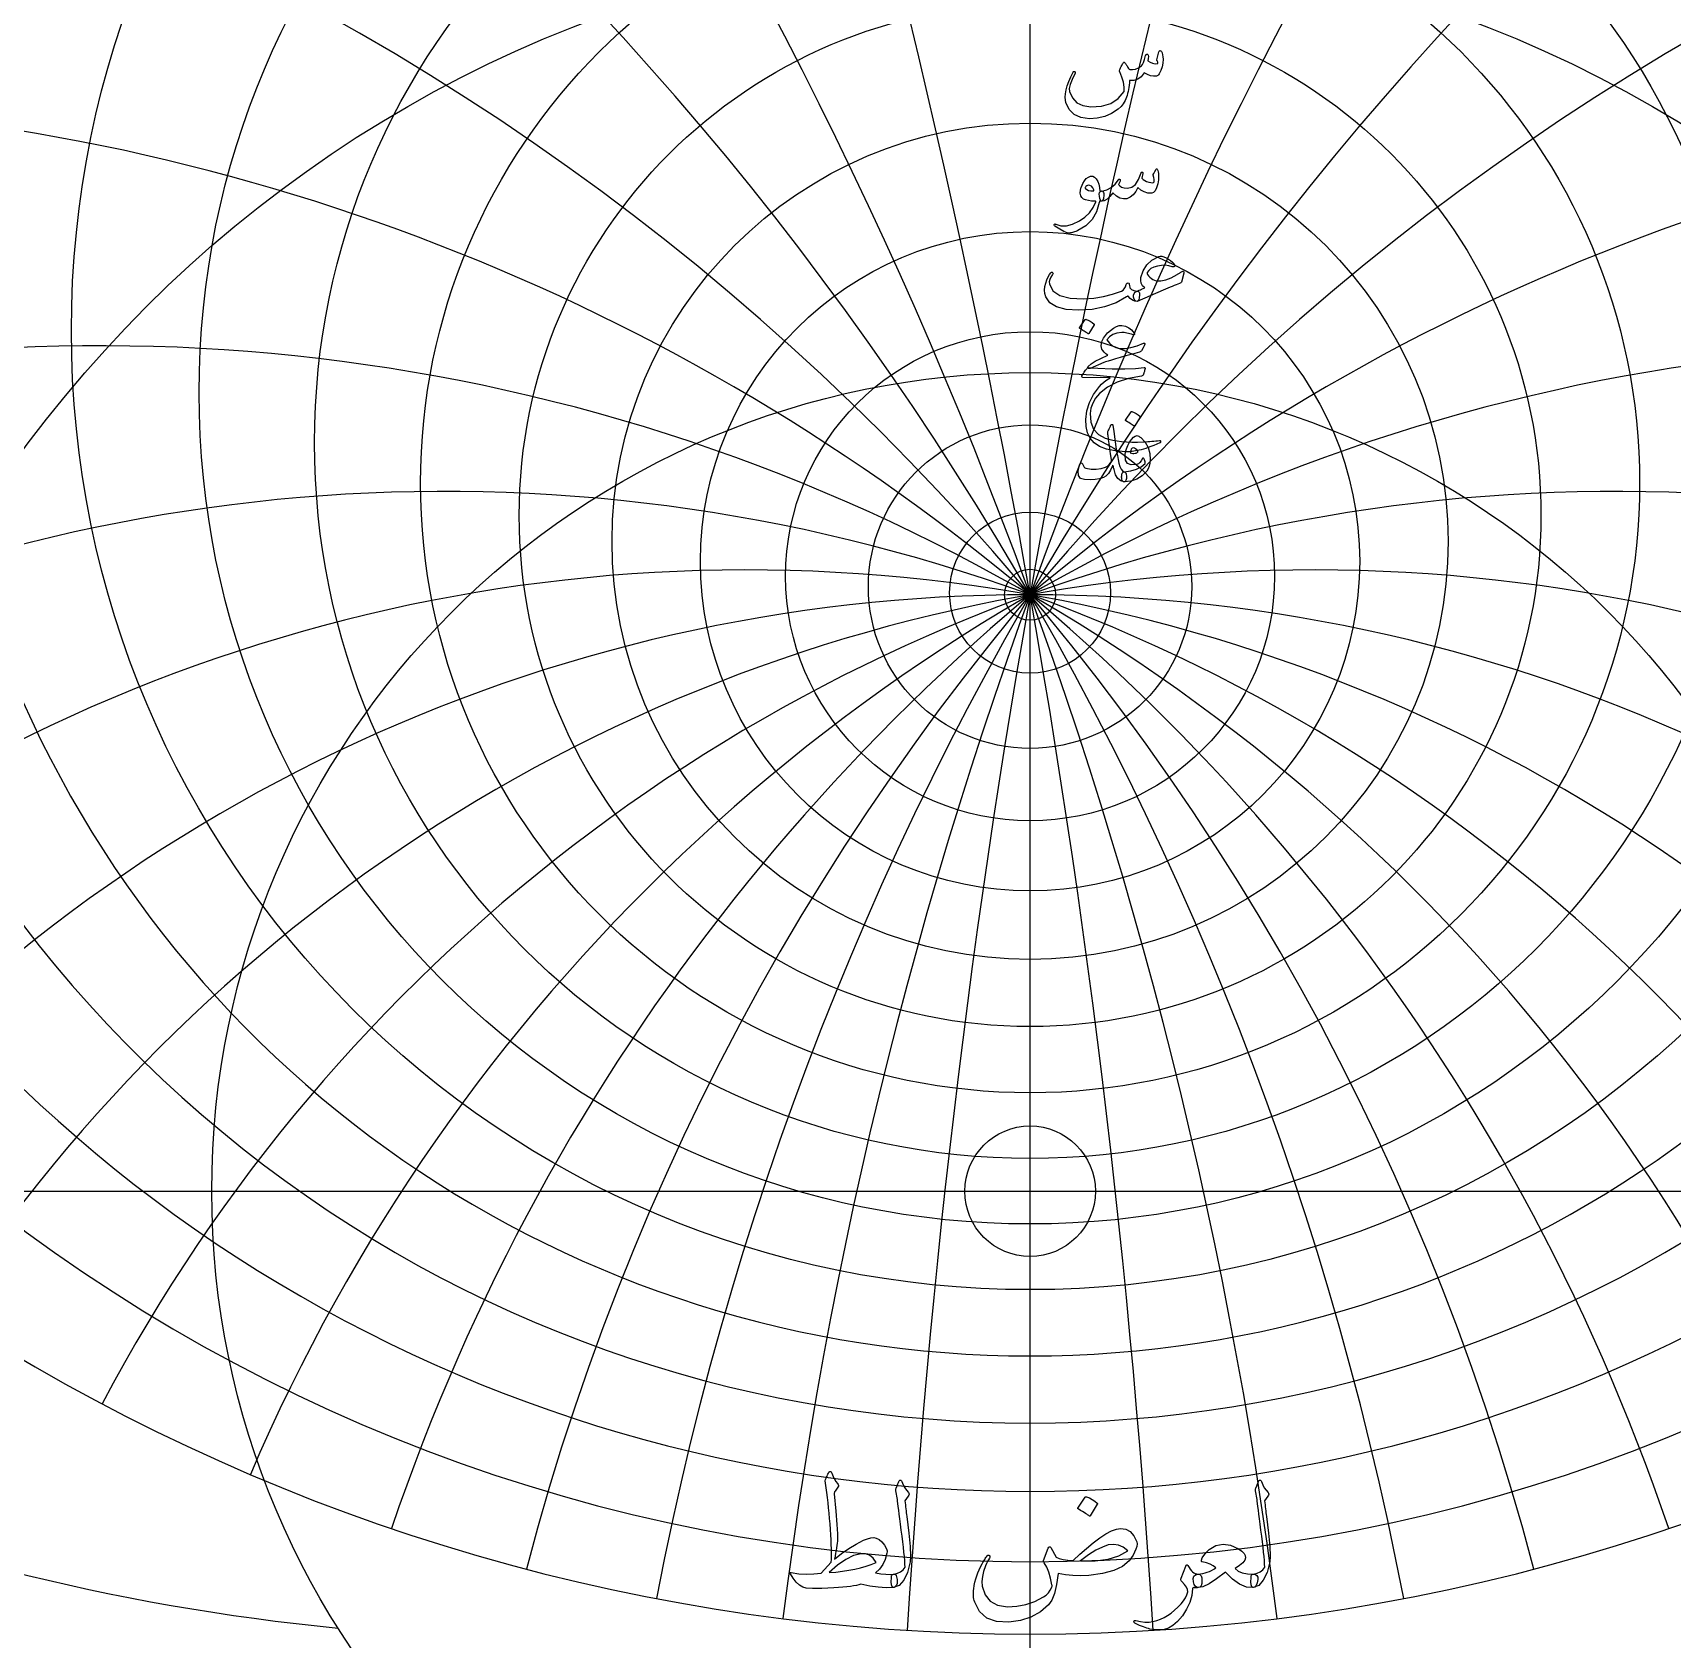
# Model space of a CAD drawing. Header units: millimetres. Extents: x -59 to 59, y -59 to 61.
# Drawn here: x -30.5 to 19.7, y -13.7 to 35.5 of the extents above; entities that cross this region are included whole.
import ezdxf

# ---------------------------------------------------------------- set-up
doc = ezdxf.new("R2010")
doc.units = ezdxf.units.MM
for name, color, linetype in [('CUT_INNER', 6, 'Continuous'), ('CUT_OUTER', 1, 'Continuous'), ('ENGRAVE', 7, 'Continuous'), ('ENGRAVE_FINE', 8, 'Continuous'), ('TEXT', 5, 'Continuous')]:
    doc.layers.add(name, color=color, linetype=linetype)

msp = doc.modelspace()

# ---------------------------------------------------------------- linework, layer by layer
at = {"layer": 'CUT_INNER'}
msp.add_circle((0, 0), 2, dxfattribs=at)
at = {"layer": 'CUT_OUTER'}
msp.add_arc((-0.0002, -0.0001), 59.3249, 136.054439, 87.802065, dxfattribs=at)
at = {"layer": 'ENGRAVE'}
for points in [[(0, -58.5), (0, 58.5)], [(-58.5, 0), (58.5, 0)]]:
    msp.add_lwpolyline(points, dxfattribs=at)
for centre, radius in [((0, 0), 58.5), ((0, 26.3518), 29.3656), ((0, 24.4511), 25.4539), ((0, 22.9193), 21.9166), ((0, 21.6833), 18.6696), ((0, 0), 38.2935), ((0, 20.6903), 15.6489), ((0, 19.9015), 12.8042), ((0, 19.2885), 10.0951), ((0, 18.8307), 7.4877), ((0, 0), 25.0665), ((0, 18.5134), 4.9529), ((0, 18.3267), 2.465), ((0, 18.2651), 0.78)]:
    msp.add_circle(centre, radius, dxfattribs=at)
for centre, radius, start, end in [((0, 28.7239), 33.7654, 131.30785, 48.69215), ((0, 31.7153), 38.8125, 158.30757, 21.69243), ((0, 35.5453), 44.7387, 177.16632, 2.83368), ((0, 40.5528), 51.8958, 192.56211, 347.43789), ((0, 47.2885), 60.8489, 205.930897, 334.069103), ((0, -31.0094), 49.2745, 39, 141), ((0, -31.0094), 49.2745, 39, 141), ((-14.589, 54.4467), 68.1445, 229.930345, 264.433471)]:
    msp.add_arc(centre, radius, start, end, dxfattribs=at)
at = {"layer": 'ENGRAVE_FINE'}
for centre, radius, start, end in [((-279.4496, -31.0094), 283.7605, 3.549067, 18.208032), ((-279.4496, -31.0094), 283.7605, 3.549067, 18.208032), ((279.4496, -31.0094), 283.7605, 161.791968, 176.450933), ((279.4496, -31.0094), 283.7605, 161.791968, 176.450933), ((-135.3806, -31.0094), 144.069, 7.145895, 36.6736), ((-135.3806, -31.0094), 144.069, 7.145895, 36.6736), ((135.3806, -31.0094), 144.069, 143.3264, 172.854105), ((135.3806, -31.0094), 144.069, 143.3264, 172.854105), ((-85.3459, -31.0094), 98.549, 10.840654, 55.662821), ((-85.3459, -31.0094), 98.549, 10.840654, 55.662821), ((85.3459, -31.0094), 98.549, 124.337179, 169.159346), ((85.3459, -31.0094), 98.549, 124.337179, 169.159346), ((-58.7231, -31.0094), 76.6575, 14.688568, 75.445741), ((-58.7231, -31.0094), 76.6575, 14.688568, 75.445741), ((58.7231, -31.0094), 76.6575, 104.554259, 165.311432), ((58.7231, -31.0094), 76.6575, 104.554259, 165.311432), ((-41.3462, -31.0094), 64.3233, 18.753071, 96.251491), ((-41.3462, -31.0094), 64.3233, 18.753071, 96.251491), ((41.3462, -31.0094), 64.3233, 83.748509, 161.246929), ((41.3462, -31.0094), 64.3233, 83.748509, 161.246929), ((-28.4486, -31.0094), 56.8973, 23.10981, 116.95414), ((-28.4486, -31.0094), 56.8973, 23.10981, 116.95414), ((28.4486, -31.0094), 56.8973, 63.04586, 156.89019), ((28.4486, -31.0094), 56.8973, 63.04586, 156.89019), ((-17.9345, -31.0094), 52.4368, 27.85199, 126.34547), ((-17.9345, -31.0094), 52.4368, 27.85199, 126.34547), ((17.9345, -31.0094), 52.4368, 53.65453, 152.14801), ((17.9345, -31.0094), 52.4368, 53.65453, 152.14801), ((-8.6884, -31.0094), 50.0346, 33.09766, 134.23836), ((-8.6884, -31.0094), 50.0346, 33.09766, 134.23836), ((8.6884, -31.0094), 50.0346, 45.76164, 146.90234), ((8.6884, -31.0094), 50.0346, 45.76164, 146.90234), ((0, 92.9107), 113.7024, 239.147014, 300.852986)]:
    msp.add_arc(centre, radius, start, end, dxfattribs=at)
at = {"layer": 'TEXT'}
for points in [[(3.9475, 34.8911), (3.9535, 34.9062), (3.9613, 34.917), (3.9708, 34.9235), (3.9821, 34.9257), (3.9966, 34.924), (4.0089, 34.9188), (4.0191, 34.9101), (4.0271, 34.898), (4.0467, 34.8548), (4.0608, 34.8011), (4.0692, 34.7371), (4.072, 34.6627), (4.0645, 34.5412), (4.0418, 34.4258), (4.0039, 34.3163), (3.951, 34.213), (3.9328, 34.1881), (3.9129, 34.1689), (3.8913, 34.1553), (3.8679, 34.1473), (3.7834, 34.1418), (3.6923, 34.1568), (3.5948, 34.192), (3.4908, 34.2476), (3.4032, 34.1276), (3.2997, 34.0478), (3.1801, 34.0082), (3.0445, 34.0089), (3.0401, 33.9359), (3.0337, 33.8657), (3.0254, 33.7984), (3.0151, 33.7338), (3.0029, 33.6717), (2.9887, 33.6114), (2.9726, 33.5532), (2.9546, 33.4968), (2.9126, 33.3952), (2.856, 33.3014), (2.7846, 33.2153), (2.6985, 33.137), (2.4972, 33.003), (2.2843, 32.9087), (2.0596, 32.8542), (1.8232, 32.8395), (1.5571, 32.8756), (1.3467, 32.9701), (1.1921, 33.123), (1.0933, 33.3342), (1.0799, 33.4103), (1.0777, 33.5003), (1.0868, 33.6041), (1.1071, 33.7217), (1.1397, 33.8506), (1.1858, 33.9846), (1.2453, 34.1239), (1.3181, 34.2683), (1.324, 34.2774), (1.3311, 34.2839), (1.3395, 34.2878), (1.3493, 34.2891), (1.359, 34.2882), (1.3674, 34.2856), (1.3746, 34.2813), (1.3804, 34.2753), (1.3843, 34.2664), (1.3856, 34.2571), (1.3843, 34.2474), (1.3804, 34.2372), (1.2879, 34.045), (1.2282, 33.8869), (1.2014, 33.763), (1.2074, 33.6733), (1.2948, 33.4754), (1.4323, 33.3316), (1.62, 33.2419), (1.8578, 33.2062), (2.1904, 33.2274), (2.4719, 33.3117), (2.7024, 33.4592), (2.8819, 33.6698), (2.8813, 33.8086), (2.8586, 33.9552), (2.8138, 34.1096), (2.747, 34.2718), (2.7386, 34.2882), (2.734, 34.3029), (2.7334, 34.3159), (2.7366, 34.3272), (2.7552, 34.3658), (2.7729, 34.402), (2.7898, 34.4358), (2.8058, 34.4673), (2.8209, 34.4959), (2.8352, 34.5213), (2.8486, 34.5435), (2.8612, 34.5624), (2.8683, 34.5704), (2.8759, 34.5737), (2.8839, 34.5721), (2.8923, 34.5659), (2.8966, 34.5611), (2.9027, 34.5538), (2.9105, 34.5438), (2.92, 34.5313), (2.9308, 34.5161), (2.9425, 34.4984), (2.955, 34.4781), (2.9684, 34.4552), (2.9956, 34.4111), (3.0186, 34.3791), (3.0372, 34.3592), (3.0514, 34.3514), (3.1414, 34.3438), (3.2313, 34.3592), (3.3213, 34.3974), (3.4112, 34.4586), (3.4439, 34.4993), (3.4761, 34.5659), (3.5079, 34.6584), (3.5393, 34.7769), (3.5423, 34.7882), (3.5479, 34.7977), (3.5561, 34.8055), (3.5669, 34.8115), (3.5771, 34.8154), (3.5868, 34.8167), (3.5961, 34.8154), (3.605, 34.8115), (3.6182, 34.7899), (3.6231, 34.7492), (3.6199, 34.6896), (3.6084, 34.6109), (3.6783, 34.568), (3.7529, 34.5399), (3.8322, 34.5265), (3.9164, 34.5278), (3.9153, 34.5531), (3.912, 34.5737), (3.9066, 34.5894), (3.8991, 34.6005), (3.8904, 34.6109), (3.8852, 34.6212), (3.8835, 34.6316), (3.8852, 34.642)], [(3.8662, 31.2991), (3.8738, 31.3043), (3.8826, 31.3026), (3.8928, 31.2939), (3.9042, 31.2784), (3.9166, 31.252), (3.9259, 31.2144), (3.9321, 31.1655), (3.9354, 31.1054), (3.9365, 31.0371), (3.9328, 30.9705), (3.9244, 30.9056), (3.9112, 30.8425), (3.8727, 30.7196), (3.8299, 30.6314), (3.7827, 30.5778), (3.7313, 30.5588), (3.6095, 30.5659), (3.4969, 30.5977), (3.3933, 30.6541), (3.2988, 30.7352), (3.2339, 30.6074), (3.157, 30.5077), (3.0679, 30.4362), (2.9667, 30.3927), (2.8605, 30.3832), (2.753, 30.41), (2.6443, 30.4731), (2.5342, 30.5726), (2.4451, 30.4591), (2.3578, 30.378), (2.2721, 30.3293), (2.1882, 30.3131), (2.1714, 30.3226), (2.1554, 30.3512), (2.1402, 30.3987), (2.126, 30.4653), (2.1208, 30.5311), (2.1294, 30.5795), (2.1519, 30.6107), (2.1882, 30.6245), (2.3478, 30.6606), (2.4875, 30.7309), (2.6073, 30.8353), (2.7072, 30.9739), (2.7126, 30.9815), (2.7184, 30.9869), (2.7247, 30.9901), (2.7314, 30.9912), (2.7396, 30.9904), (2.747, 30.9878), (2.7535, 30.9834), (2.7591, 30.9774), (2.7623, 30.9588), (2.7548, 30.9272), (2.7364, 30.8827), (2.7072, 30.8252), (2.7455, 30.7808), (2.8049, 30.7482), (2.8856, 30.7272), (2.9874, 30.7179), (3.1144, 30.7445), (3.2253, 30.8312), (3.3202, 30.978), (3.3991, 31.185), (3.403, 31.1956), (3.4078, 31.2031), (3.4134, 31.2077), (3.4199, 31.2092), (3.4296, 31.2083), (3.4381, 31.2057), (3.4452, 31.2014), (3.451, 31.1953), (3.4554, 31.1867), (3.4579, 31.178), (3.4588, 31.1694), (3.4579, 31.1607), (3.4234, 31.0154), (3.4638, 30.9795), (3.5124, 30.948), (3.5693, 30.9207), (3.6344, 30.8978), (3.6977, 30.8829), (3.746, 30.8796), (3.779, 30.8881), (3.797, 30.9082), (3.8028, 30.9389), (3.7996, 30.9826), (3.7873, 31.0392), (3.7659, 31.1088), (3.7695, 31.1285), (3.7875, 31.1668), (3.8197, 31.2237), (3.8662, 31.2991)], [(2.1191, 30.2751), (2.038, 29.9903), (1.902, 29.7518), (1.711, 29.5596), (1.4652, 29.4136), (1.4308, 29.3988), (1.3968, 29.3855), (1.3633, 29.3737), (1.3302, 29.3634), (1.2978, 29.3549), (1.2662, 29.3483), (1.2355, 29.3437), (1.2057, 29.341), (1.1313, 29.3515), (1.0327, 29.3903), (0.9099, 29.4571), (0.7629, 29.552), (0.7471, 29.5656), (0.7378, 29.5788), (0.735, 29.5916), (0.7386, 29.6039), (0.7469, 29.6134), (0.7577, 29.6177), (0.7711, 29.6169), (0.7871, 29.6108), (0.94, 29.5613), (1.1114, 29.5615), (1.3015, 29.6115), (1.5101, 29.7111), (1.6805, 29.8268), (1.8215, 29.9628), (1.9331, 30.1192), (2.0153, 30.2958), (2.0146, 30.3021), (2.0127, 30.3071), (2.0094, 30.3107), (2.0049, 30.3131), (1.8857, 30.32), (1.7843, 30.3339), (1.7006, 30.3546), (1.6347, 30.3823), (1.5837, 30.4251), (1.5517, 30.4844), (1.5387, 30.5601), (1.5447, 30.6522), (1.5467, 30.6644), (1.5491, 30.6768), (1.5519, 30.6895), (1.5551, 30.7023), (1.5588, 30.7156), (1.5629, 30.7296), (1.5675, 30.7442), (1.5724, 30.7594), (1.6131, 30.8582), (1.6624, 30.9402), (1.7203, 31.0053), (1.7869, 31.0535), (1.855, 31.0799), (1.9175, 31.0794), (1.9744, 31.0522), (2.0256, 30.9981), (2.0704, 30.9229), (2.1043, 30.8355), (2.1275, 30.7361), (2.1398, 30.6245), (2.1466, 30.6246), (2.1532, 30.6249), (2.1596, 30.6255), (2.1658, 30.6262), (2.1719, 30.627), (2.1783, 30.6275), (2.1849, 30.6278), (2.1917, 30.628), (2.2151, 30.623), (2.2332, 30.6081), (2.2462, 30.5832), (2.254, 30.5484), (2.2572, 30.5101), (2.2566, 30.4714), (2.252, 30.4323), (2.2436, 30.3927), (2.2326, 30.3579), (2.2202, 30.333), (2.2066, 30.3181), (2.1917, 30.3131), (2.126, 30.3131), (2.1255, 30.3069), (2.1242, 30.2984), (2.1221, 30.2878), (2.1191, 30.2751)], [(1.953, 30.6625), (1.9167, 30.7259), (1.8769, 30.7707), (1.8336, 30.7968), (1.7869, 30.8044), (1.759, 30.797), (1.7342, 30.7854), (1.7123, 30.7694), (1.6935, 30.749), (1.6875, 30.7382), (1.6866, 30.7266), (1.6909, 30.714), (1.7004, 30.7006), (1.7361, 30.6693), (1.7878, 30.6478), (1.8555, 30.6364), (1.9391, 30.6349), (1.9478, 30.6366), (1.953, 30.6418), (1.9547, 30.6504), (1.953, 30.6625)], [(4.7086, 28.1163), (4.6394, 27.8395), (4.6316, 27.8261), (4.6187, 27.8135), (4.6005, 27.8019), (4.5772, 27.791), (4.5254, 27.7728), (4.4703, 27.7526), (4.4121, 27.7304), (4.3505, 27.7063), (4.2858, 27.6804), (4.2178, 27.6531), (4.1465, 27.6242), (4.072, 27.5938), (3.2763, 27.2479), (3.24, 27.2559), (3.2106, 27.2799), (3.1881, 27.3199), (3.1725, 27.3759), (3.1699, 27.4354), (3.1864, 27.4857), (3.2218, 27.527), (3.2763, 27.5593), (3.2831, 27.5624), (3.2966, 27.5683), (3.3169, 27.5771), (3.3438, 27.5887), (3.3772, 27.6028), (3.4169, 27.6194), (3.4628, 27.6383), (3.515, 27.6596), (3.4478, 27.7286), (3.4052, 27.804), (3.3872, 27.886), (3.3939, 27.9744), (3.4605, 28.1848), (3.5738, 28.3628), (3.7339, 28.5083), (3.9406, 28.6214), (3.9858, 28.632), (4.0383, 28.6292), (4.0982, 28.6129), (4.1655, 28.5833), (4.2353, 28.5429), (4.2995, 28.4977), (4.3581, 28.4477), (4.4111, 28.393), (4.426, 28.3729), (4.4327, 28.3541), (4.4312, 28.3366), (4.4215, 28.3204), (4.4068, 28.3078), (4.3903, 28.3014), (4.3722, 28.3009), (4.3523, 28.3065), (4.2487, 28.3392), (4.1386, 28.3541), (4.0221, 28.3513), (3.8991, 28.3308), (3.7877, 28.2975), (3.6993, 28.2529), (3.6337, 28.1971), (3.5911, 28.1301), (3.5868, 28.1003), (3.5981, 28.0661), (3.6249, 28.0276), (3.6673, 27.9848), (3.7157, 27.9459), (3.7641, 27.9156), (3.8126, 27.894), (3.861, 27.881), (4.0061, 27.8773), (4.1611, 27.9078), (4.3261, 27.9725), (4.501, 28.0713), (4.5199, 28.0832), (4.5382, 28.0946), (4.5562, 28.1057), (4.5737, 28.1163), (4.5906, 28.1262), (4.6066, 28.1353), (4.6217, 28.1435), (4.636, 28.1509), (4.6755, 28.1695), (4.7008, 28.1699), (4.7119, 28.1522), (4.7086, 28.1163)], [(0.6366, 28.1266), (0.6489, 28.14), (0.6617, 28.1457), (0.6749, 28.1435), (0.6885, 28.1336), (0.6989, 28.1206), (0.7023, 28.1059), (0.6989, 28.0894), (0.6885, 28.0713), (0.6357, 27.9895), (0.602, 27.9139), (0.5873, 27.8442), (0.5916, 27.7807), (0.6999, 27.5718), (0.9108, 27.4261), (1.2241, 27.3435), (1.6399, 27.324), (1.9484, 27.3467), (2.2445, 27.3941), (2.5279, 27.4661), (2.7989, 27.5627), (2.8467, 27.591), (2.8862, 27.6345), (2.9176, 27.6931), (2.9407, 27.7668), (2.9485, 27.7878), (2.9615, 27.8023), (2.9796, 27.8103), (3.003, 27.8118), (3.0196, 27.8047), (3.0315, 27.7902), (3.0387, 27.7683), (3.0411, 27.7392), (3.0573, 27.6669), (3.1025, 27.6129), (3.1766, 27.577), (3.2798, 27.5593), (3.317, 27.551), (3.342, 27.5298), (3.355, 27.4957), (3.3559, 27.4485), (3.3433, 27.3608), (3.3265, 27.298), (3.3053, 27.2604), (3.2798, 27.2479), (3.2039, 27.2578), (3.1319, 27.2877), (3.0638, 27.3374), (2.9995, 27.407), (2.9941, 27.4098), (2.9848, 27.4079), (2.9716, 27.4012), (2.9546, 27.3897), (2.6319, 27.2081), (2.2799, 27.0784), (1.8985, 27.0005), (1.4877, 26.9746), (1.108, 27.0005), (0.813, 27.0784), (0.6028, 27.2081), (0.4774, 27.3897), (0.4489, 27.4911), (0.4394, 27.5947), (0.4489, 27.7004), (0.4774, 27.8083), (0.5159, 27.9087), (0.5553, 27.9952), (0.5955, 28.0678), (0.6366, 28.1266)], [(1.6849, 26.6909), (1.6892, 26.6952), (1.6952, 26.6978), (1.703, 26.6987), (1.7125, 26.6978), (1.7798, 26.6705), (1.8431, 26.6372), (1.9026, 26.5979), (1.9582, 26.5525), (1.9636, 26.5456), (1.966, 26.5386), (1.9653, 26.5317), (1.9616, 26.5248), (1.799, 26.2619), (1.793, 26.2556), (1.7852, 26.2541), (1.7757, 26.2573), (1.7644, 26.2653), (1.7547, 26.2723), (1.7394, 26.2826), (1.7184, 26.2965), (1.6918, 26.3138), (1.6591, 26.3345), (1.62, 26.3587), (1.5744, 26.3864), (1.5223, 26.4176), (1.5153, 26.4227), (1.5119, 26.4279), (1.5119, 26.4331), (1.5153, 26.4383)], [(3.5098, 25.9595), (3.5127, 25.9351), (3.4969, 25.8895), (3.4625, 25.8227), (3.4095, 25.7347), (3.3983, 25.7204), (3.3853, 25.7087), (3.3706, 25.6996), (3.3542, 25.6932), (3.1327, 25.6322), (2.9355, 25.5773), (2.7626, 25.5284), (2.6138, 25.4856), (2.4892, 25.449), (2.3889, 25.419), (2.3128, 25.3954), (2.2609, 25.3783), (1.8423, 25.1915), (1.8129, 25.1893), (1.7904, 25.1932), (1.7748, 25.2032), (1.7662, 25.2192), (1.7659, 25.225), (1.7688, 25.2322), (1.7746, 25.2406), (1.7835, 25.2503), (1.8687, 25.3303), (1.9962, 25.4146), (2.1662, 25.5033), (2.3785, 25.5963), (2.3208, 25.6456), (2.2721, 25.6932), (2.2326, 25.739), (2.2021, 25.7831), (2.1833, 25.8313), (2.1787, 25.8895), (2.1885, 25.9576), (2.2125, 26.0357), (2.2514, 26.117), (2.3059, 26.1983), (2.3759, 26.2796), (2.4616, 26.3609), (2.5548, 26.4311), (2.6441, 26.4794), (2.7295, 26.5055), (2.811, 26.5096), (2.9215, 26.4874), (3.0212, 26.4413), (3.11, 26.3715), (3.1881, 26.2778), (3.195, 26.2662), (3.1985, 26.2554), (3.1985, 26.2454), (3.195, 26.2363), (3.1874, 26.2279), (3.1786, 26.2233), (3.1684, 26.2227), (3.157, 26.2259), (3.106, 26.2422), (3.0571, 26.2562), (3.01, 26.2681), (2.9649, 26.2778), (2.922, 26.2852), (2.8815, 26.2899), (2.8433, 26.2921), (2.8075, 26.2917), (2.6585, 26.2742), (2.5333, 26.232), (2.4319, 26.1652), (2.3543, 26.0737), (2.4369, 25.965), (2.529, 25.8843), (2.6307, 25.8318), (2.7418, 25.8073), (2.9072, 25.8056), (3.0852, 25.8315), (3.2757, 25.8852), (3.4787, 25.9665), (3.4871, 25.9686), (3.4951, 25.9682), (3.5027, 25.9652), (3.5098, 25.9595)], [(2.0741, 25.2019), (2.518, 25.1863), (2.9018, 25.1846), (3.2255, 25.1967), (3.4891, 25.2226), (3.4972, 25.2236), (3.5042, 25.2231), (3.5102, 25.221), (3.515, 25.2174), (3.5186, 25.2126), (3.5207, 25.2066), (3.5212, 25.1996), (3.5202, 25.1915), (3.5134, 25.1599), (3.5068, 25.131), (3.5004, 25.1046), (3.4943, 25.0808), (3.4883, 25.0596), (3.4826, 25.041), (3.4771, 25.025), (3.4718, 25.0116), (3.4605, 24.9902), (3.4476, 24.9744), (3.4329, 24.9642), (3.4164, 24.9597), (3.0168, 24.8873), (2.6691, 24.7737), (2.3733, 24.6191), (2.1294, 24.4235), (2.0062, 24.2827), (1.9167, 24.1337), (1.8609, 23.9765), (1.8388, 23.8111), (1.86, 23.5514), (1.9443, 23.3397), (2.0918, 23.176), (2.3024, 23.0603), (2.4116, 23.0253), (2.5316, 22.9963), (2.6624, 22.9734), (2.8041, 22.9565), (2.9563, 22.9455), (3.1189, 22.9401), (3.2919, 22.9403), (3.4752, 22.9462), (3.5404, 22.9498), (3.6046, 22.954), (3.6676, 22.9585), (3.7295, 22.9635), (3.79, 22.9689), (3.8485, 22.9747), (3.905, 22.981), (3.9596, 22.9877), (3.9763, 22.9886), (3.9881, 22.9842), (3.9953, 22.9747), (3.9977, 22.96), (3.9964, 22.9429), (3.9925, 22.9297), (3.986, 22.9204), (3.9769, 22.915), (3.8792, 22.8737), (3.7866, 22.8363), (3.6993, 22.8028), (3.6171, 22.7732), (3.5403, 22.7472), (3.4692, 22.7248), (3.4037, 22.7057), (3.3438, 22.6902), (3.2875, 22.6787), (3.2326, 22.6685), (3.1793, 22.6597), (3.1275, 22.6521), (3.0771, 22.6463), (3.0277, 22.6426), (2.9793, 22.6411), (2.9321, 22.6417), (2.6095, 22.6668), (2.3405, 22.7213), (2.1251, 22.8052), (1.9634, 22.9185), (1.8447, 23.0601), (1.7618, 23.2255), (1.7149, 23.4147), (1.7039, 23.6277), (1.7378, 23.892), (1.8189, 24.1484), (1.9471, 24.3971), (2.1225, 24.638), (2.1911, 24.7108), (2.2687, 24.7807), (2.3554, 24.8475), (2.4512, 24.9113), (1.6139, 24.9182), (1.5938, 24.9268), (1.5854, 24.9424), (1.5886, 24.9649), (1.6036, 24.9943), (1.6317, 25.0371), (1.6572, 25.0756), (1.6801, 25.1098), (1.7004, 25.1396), (1.7182, 25.1649), (1.7333, 25.1854), (1.7458, 25.2012), (1.7558, 25.2123), (1.7783, 25.2142), (1.8388, 25.2131), (1.9374, 25.209), (2.0741, 25.2019)], [(3.093, 23.8662), (3.0973, 23.8705), (3.1033, 23.8731), (3.1111, 23.8739), (3.1206, 23.8731), (3.1879, 23.8458), (3.2512, 23.8125), (3.3107, 23.7732), (3.3663, 23.7278), (3.3717, 23.7209), (3.3741, 23.7139), (3.3734, 23.707), (3.3697, 23.7001), (3.2071, 23.4372), (3.2011, 23.4309), (3.1933, 23.4294), (3.1838, 23.4326), (3.1725, 23.4406), (3.1628, 23.4475), (3.1474, 23.4579), (3.1265, 23.4718), (3.0999, 23.4891), (3.0672, 23.5098), (3.0281, 23.534), (2.9825, 23.5617), (2.9303, 23.5928), (2.9234, 23.598), (2.92, 23.6032), (2.92, 23.6084), (2.9234, 23.6136)], [(2.8785, 22.0325), (2.9035, 22.0204), (2.9234, 22.0014), (2.9381, 21.9754), (2.9476, 21.9426), (2.9539, 21.9019), (2.9554, 21.863), (2.9522, 21.8258), (2.9442, 21.7904), (2.9323, 21.7601), (2.9174, 21.7385), (2.8994, 21.7255), (2.8785, 21.7212), (2.7749, 21.7499), (2.689, 21.8224), (2.6209, 21.9385), (2.5705, 22.0983), (2.5641, 22.1258), (2.5584, 22.1497), (2.5537, 22.1699), (2.5498, 22.1865), (2.5468, 22.1994), (2.5446, 22.2085), (2.5433, 22.2141), (2.5429, 22.2159), (2.5377, 22.2261), (2.5325, 22.2289), (2.5273, 22.2243), (2.5221, 22.2124), (2.4633, 22.0797), (2.3976, 21.9754), (2.3249, 21.8998), (2.2453, 21.8526), (2.1299, 21.8163), (1.9945, 21.7938), (1.8393, 21.7852), (1.6641, 21.7904), (1.5471, 21.8265), (1.4833, 21.914), (1.4727, 22.0531), (1.5153, 22.2436), (1.5251, 22.2665), (1.537, 22.2834), (1.551, 22.2942), (1.5672, 22.2989), (1.5832, 22.2974), (1.5966, 22.2894), (1.6075, 22.2749), (1.6157, 22.254), (1.6332, 22.2092), (1.6546, 22.1752), (1.6799, 22.1521), (1.7091, 22.1398), (1.8728, 22.1147), (2.0282, 22.1121), (2.1755, 22.132), (2.3145, 22.1744), (2.3749, 22.206), (2.4244, 22.2488), (2.4631, 22.3028), (2.491, 22.3681), (2.4892, 22.399), (2.4806, 22.471), (2.465, 22.5841), (2.4425, 22.7383), (2.4311, 22.8208), (2.4209, 22.8953), (2.412, 22.9618), (2.4045, 23.0203), (2.398, 23.0703), (2.3924, 23.1115), (2.3876, 23.1438), (2.3837, 23.1673), (2.3805, 23.2032), (2.3811, 23.2348), (2.3857, 23.262), (2.3941, 23.2849), (2.4075, 23.3134), (2.42, 23.3399), (2.4317, 23.3644), (2.4425, 23.387), (2.4523, 23.4076), (2.4607, 23.4264), (2.4678, 23.4431), (2.4737, 23.4579), (2.4797, 23.4698), (2.4875, 23.4778), (2.497, 23.4819), (2.5083, 23.4821), (2.5206, 23.4774), (2.5299, 23.47), (2.5362, 23.4601), (2.5394, 23.4475), (2.5605, 23.2706), (2.5822, 23.1029), (2.6046, 22.9445), (2.6276, 22.7954), (2.6511, 22.6556), (2.6748, 22.5251), (2.6987, 22.4039), (2.7228, 22.292), (2.752, 22.1876), (2.7876, 22.1095), (2.8298, 22.0578), (2.8785, 22.0325)], [(3.2763, 23.1362), (3.3001, 23.1327), (3.3265, 23.1223), (3.3555, 23.105), (3.387, 23.0808), (3.5222, 22.9368), (3.6162, 22.7746), (3.6692, 22.5943), (3.6811, 22.3958), (3.6705, 22.2924), (3.6491, 22.2003), (3.6169, 22.1195), (3.5738, 22.0498), (3.4344, 21.906), (3.272, 21.8033), (3.0867, 21.7417), (2.8785, 21.7212), (2.8575, 21.7261), (2.8395, 21.7411), (2.8246, 21.7659), (2.8127, 21.8007), (2.8083, 21.82), (2.8054, 21.8397), (2.804, 21.8598), (2.8041, 21.8803), (2.8053, 21.9006), (2.8071, 21.9201), (2.8096, 21.9387), (2.8127, 21.9564), (2.822, 21.9871), (2.8361, 22.01), (2.8549, 22.0252), (2.8785, 22.0325), (3.0813, 22.0598), (3.2573, 22.1104), (3.4065, 22.1843), (3.5289, 22.2816), (3.523, 22.3303), (3.5159, 22.369), (3.5075, 22.3977), (3.4977, 22.4166), (3.4861, 22.4328), (3.4752, 22.4434), (3.4653, 22.4483), (3.4562, 22.4477), (3.4499, 22.4455), (3.445, 22.4425), (3.4413, 22.4386), (3.4389, 22.4339), (3.4056, 22.3655), (3.3645, 22.3128), (3.3157, 22.2756), (3.259, 22.254), (3.0945, 22.2412), (2.9814, 22.286), (2.9198, 22.3882), (2.9096, 22.548), (2.9234, 22.6397), (2.9511, 22.7348), (2.9926, 22.8334), (3.048, 22.9355), (3.1064, 23.0233), (3.1639, 23.086), (3.2205, 23.1236), (3.2763, 23.1362)], [(3.1621, 22.7625), (3.1278, 22.7528), (3.1007, 22.7271), (3.0811, 22.6853), (3.0687, 22.6276), (3.069, 22.6185), (3.0696, 22.612), (3.0707, 22.6081), (3.0722, 22.6068), (3.107, 22.5984), (3.1423, 22.5939), (3.1779, 22.5932), (3.214, 22.5965), (3.2458, 22.6032), (3.272, 22.6129), (3.2925, 22.6257), (3.3075, 22.6414), (3.2685, 22.697), (3.2313, 22.7357), (3.1959, 22.7576), (3.1621, 22.7625)], [(-5.1803, -12.0272), (-5.2437, -12.0491), (-5.3187, -12.0687), (-5.4052, -12.086), (-5.5032, -12.101), (-5.6128, -12.1143), (-5.7338, -12.1264), (-5.8665, -12.1374), (-6.0106, -12.1472), (-6.3831, -12.1633), (-6.6656, -12.1656), (-6.8582, -12.1541), (-6.9609, -12.1287), (-7.0644, -12.0581), (-7.1627, -11.9661), (-7.2558, -11.8528), (-7.3437, -11.7182), (-7.3527, -11.6965), (-7.3518, -11.6824), (-7.3411, -11.6758), (-7.3207, -11.6766), (-7.0799, -11.7107), (-6.8467, -11.7251), (-6.621, -11.7199), (-6.4027, -11.6951), (-6.0936, -11.363), (-6.088, -11.2765), (-6.085, -11.1784), (-6.0846, -11.0689), (-6.0867, -10.9478), (-6.0912, -10.8158), (-6.0977, -10.6733), (-6.1062, -10.5205), (-6.1167, -10.3573), (-6.1288, -10.188), (-6.1421, -10.0212), (-6.1565, -9.857), (-6.1721, -9.6954), (-6.1888, -9.5367), (-6.2067, -9.3811), (-6.2257, -9.2288), (-6.2459, -9.0796), (-6.2782, -8.8628), (-6.2642, -8.8244), (-6.2499, -8.7878), (-6.2353, -8.7529), (-6.2205, -8.7198), (-6.2057, -8.6883), (-6.1911, -8.6586), (-6.1768, -8.6307), (-6.1628, -8.6044), (-6.1551, -8.5944), (-6.1455, -8.5871), (-6.1343, -8.5828), (-6.1213, -8.5814), (-6.106, -8.5848), (-6.0925, -8.5952), (-6.0807, -8.6125), (-6.0706, -8.6367), (-6.0322, -8.7359), (-5.991, -8.8213), (-5.9469, -8.8928), (-5.8999, -8.9504), (-5.8783, -8.9784), (-5.8688, -9.0069), (-5.8714, -9.036), (-5.8861, -9.0657), (-5.9737, -9.1811), (-5.9873, -9.2004), (-5.9956, -9.2214), (-5.9988, -9.2442), (-5.9968, -9.2687), (-5.9492, -9.7969), (-5.9172, -10.2051), (-5.9008, -10.4934), (-5.8999, -10.6618), (-5.9035, -10.7177), (-5.9097, -10.7794), (-5.9185, -10.8469), (-5.9299, -10.9201), (-5.9433, -10.9991), (-5.9581, -11.0839), (-5.9744, -11.1744), (-5.9922, -11.2707), (-5.7756, -11.096), (-5.5551, -10.9409), (-5.3305, -10.8054), (-5.1019, -10.6895), (-4.9808, -10.6402), (-4.8758, -10.6122), (-4.787, -10.6056), (-4.7144, -10.6203), (-4.6218, -10.6687), (-4.5379, -10.7402), (-4.4627, -10.8348), (-4.3961, -10.9524), (-4.3869, -10.9798), (-4.3823, -11.0112), (-4.3823, -11.0467), (-4.3869, -11.0862), (-4.4347, -11.2724), (-4.5091, -11.4345), (-4.61, -11.5723), (-4.7375, -11.6859), (-4.5674, -11.7124), (-4.4169, -11.7274), (-4.286, -11.7308), (-4.1747, -11.7228), (-4.145, -11.7245), (-4.1205, -11.7389), (-4.1012, -11.766), (-4.087, -11.8058), (-4.072, -11.8874), (-4.0686, -11.9569), (-4.0767, -12.0142), (-4.0963, -12.0595), (-4.1202, -12.0938), (-4.1412, -12.1183), (-4.1594, -12.133), (-4.1747, -12.1379), (-4.4071, -12.1448), (-4.6521, -12.1287), (-4.9099, -12.0895), (-5.1803, -12.0272)], [(-4.1055, -9.0934), (-4.0743, -9.0182), (-4.0501, -8.9585), (-4.0328, -8.9144), (-4.0225, -8.8858), (-4.0144, -8.8677), (-4.004, -8.8547), (-3.9913, -8.8469), (-3.9763, -8.8443), (-3.9593, -8.8472), (-3.9452, -8.8558), (-3.9339, -8.8703), (-3.9256, -8.8904), (-3.8872, -8.9893), (-3.8414, -9.0784), (-3.7881, -9.1577), (-3.7272, -9.2272), (-3.7102, -9.2494), (-3.7053, -9.2745), (-3.7125, -9.3024), (-3.7318, -9.3333), (-3.8333, -9.4763), (-3.8264, -9.5403), (-3.8195, -9.6031), (-3.8126, -9.6648), (-3.8056, -9.7254), (-3.7987, -9.7848), (-3.7918, -9.843), (-3.7849, -9.9001), (-3.778, -9.956), (-3.7143, -10.4738), (-3.6753, -10.8786), (-3.6612, -11.1704), (-3.6719, -11.3491), (-3.7589, -11.6735), (-3.8725, -11.913), (-4.0126, -12.0679), (-4.1793, -12.1379), (-4.1839, -12.1379), (-4.1885, -12.1379), (-4.1931, -12.1379), (-4.1977, -12.1379), (-4.2251, -12.112), (-4.2427, -12.0526), (-4.2505, -11.9598), (-4.2485, -11.8335), (-4.2442, -11.7868), (-4.2312, -11.7528), (-4.2096, -11.7314), (-4.1793, -11.7228), (-4.0622, -11.6994), (-3.9648, -11.657), (-3.8869, -11.5956), (-3.8287, -11.5152), (-3.8326, -11.4186), (-3.8397, -11.3088), (-3.8499, -11.1857), (-3.8633, -11.0493), (-3.8796, -10.9002), (-3.8985, -10.7391), (-3.92, -10.5658), (-3.944, -10.3804), (-3.9662, -10.1982), (-3.9867, -10.0344), (-4.0054, -9.8891), (-4.0225, -9.7623), (-4.0372, -9.6539), (-4.049, -9.5639), (-4.0579, -9.4924), (-4.064, -9.4394), (-4.1101, -9.1764), (-4.1115, -9.1505), (-4.1113, -9.128), (-4.1092, -9.109), (-4.1055, -9.0934)], [(6.9101, -9.0934), (6.9413, -9.0182), (6.9655, -8.9585), (6.9828, -8.9144), (6.9932, -8.8858), (7.0012, -8.8677), (7.0116, -8.8547), (7.0243, -8.8469), (7.0393, -8.8443), (7.0563, -8.8472), (7.0704, -8.8558), (7.0817, -8.8703), (7.09, -8.8904), (7.1284, -8.9893), (7.1742, -9.0784), (7.2276, -9.1577), (7.2884, -9.2272), (7.3054, -9.2494), (7.3103, -9.2745), (7.3031, -9.3024), (7.2838, -9.3333), (7.1823, -9.4763), (7.1892, -9.5403), (7.1961, -9.6031), (7.203, -9.6648), (7.21, -9.7254), (7.2169, -9.7848), (7.2238, -9.843), (7.2307, -9.9001), (7.2376, -9.956), (7.3014, -10.4738), (7.3403, -10.8786), (7.3544, -11.1704), (7.3437, -11.3491), (7.2567, -11.6735), (7.1431, -11.913), (7.003, -12.0679), (6.8363, -12.1379), (6.8317, -12.1379), (6.8271, -12.1379), (6.8225, -12.1379), (6.8179, -12.1379), (6.7905, -12.112), (6.7729, -12.0526), (6.7651, -11.9598), (6.7671, -11.8335), (6.7715, -11.7868), (6.7844, -11.7528), (6.8061, -11.7314), (6.8363, -11.7228), (6.9534, -11.6994), (7.0508, -11.657), (7.1287, -11.5956), (7.1869, -11.5152), (7.183, -11.4186), (7.1759, -11.3088), (7.1657, -11.1857), (7.1523, -11.0493), (7.136, -10.9002), (7.1171, -10.7391), (7.0957, -10.5658), (7.0716, -10.3804), (7.0494, -10.1982), (7.0289, -10.0344), (7.0102, -9.8891), (6.9932, -9.7623), (6.9785, -9.6539), (6.9666, -9.5639), (6.9577, -9.4924), (6.9516, -9.4394), (6.9055, -9.1764), (6.9041, -9.1505), (6.9044, -9.128), (6.9064, -9.109), (6.9101, -9.0934)], [(1.6883, -9.3656), (1.6941, -9.3598), (1.7022, -9.3563), (1.7125, -9.3552), (1.7252, -9.3563), (1.8149, -9.3927), (1.8994, -9.4371), (1.9786, -9.4895), (2.0527, -9.5501), (2.0599, -9.5593), (2.0631, -9.5685), (2.0623, -9.5778), (2.0574, -9.587), (1.8405, -9.9376), (1.8325, -9.9459), (1.8221, -9.948), (1.8094, -9.9436), (1.7944, -9.933), (1.7814, -9.9237), (1.761, -9.9099), (1.733, -9.8914), (1.6975, -9.8684), (1.654, -9.8407), (1.6018, -9.8084), (1.541, -9.7715), (1.4715, -9.73), (1.4623, -9.7231), (1.4577, -9.7162), (1.4577, -9.7092), (1.4623, -9.7023)], [(2.7677, -10.3251), (2.9286, -10.3487), (3.0653, -10.4242), (3.1777, -10.5517), (3.2659, -10.731), (3.2757, -10.7996), (3.2682, -10.8763), (3.2434, -10.9611), (3.2014, -11.0539), (3.1529, -11.1433), (3.1091, -11.2177), (3.0699, -11.277), (3.0353, -11.3214), (2.8335, -11.4875), (2.5602, -11.6167), (2.2153, -11.7089), (1.799, -11.7643), (1.5485, -11.7764), (1.3089, -11.7712), (1.0803, -11.7487), (0.8626, -11.7089), (0.8113, -12.0471), (0.745, -12.319), (0.6637, -12.5245), (0.5674, -12.6638), (0.3148, -12.8786), (0.0277, -13.0386), (-0.2941, -13.1438), (-0.6504, -13.1943), (-1.0255, -13.1767), (-1.3251, -13.0686), (-1.5491, -12.8699), (-1.6975, -12.5808), (-1.7102, -12.5359), (-1.7206, -12.4891), (-1.7287, -12.4402), (-1.7345, -12.3893), (-1.7373, -12.3367), (-1.7368, -12.2827), (-1.7327, -12.2272), (-1.7252, -12.1702), (-1.7091, -12.0695), (-1.6883, -11.9701), (-1.663, -11.8723), (-1.633, -11.7758), (-1.5987, -11.6811), (-1.5603, -11.5884), (-1.5179, -11.4977), (-1.4715, -11.4091), (-1.4509, -11.3731), (-1.4306, -11.3387), (-1.4105, -11.3062), (-1.3908, -11.2753), (-1.3716, -11.2462), (-1.3533, -11.2188), (-1.3359, -11.1931), (-1.3193, -11.1692), (-1.3075, -11.1557), (-1.2951, -11.1473), (-1.2821, -11.1441), (-1.2685, -11.1462), (-1.2541, -11.1516), (-1.2432, -11.1588), (-1.2357, -11.1678), (-1.2316, -11.1784), (-1.2305, -11.1906), (-1.2316, -11.2038), (-1.2351, -11.2182), (-1.2409, -11.2338), (-1.2746, -11.2848), (-1.3066, -11.341), (-1.3369, -11.4025), (-1.3654, -11.4691), (-1.4254, -11.6394), (-1.4623, -11.8), (-1.4761, -11.9508), (-1.4669, -12.0918), (-1.3807, -12.3596), (-1.2236, -12.5542), (-0.9955, -12.6756), (-0.6965, -12.7238), (-0.4077, -12.7102), (-0.1269, -12.6557), (0.1459, -12.5603), (0.4105, -12.4239), (0.4904, -12.3671), (0.5593, -12.2982), (0.6173, -12.2172), (0.6643, -12.1241), (0.6697, -12.1111), (0.6723, -12.0953), (0.672, -12.0765), (0.6689, -12.0549), (0.6282, -11.8485), (0.5755, -11.6674), (0.5106, -11.5117), (0.4336, -11.3814), (0.4183, -11.3575), (0.4094, -11.3364), (0.4068, -11.3183), (0.4105, -11.303), (0.5535, -10.9247), (0.574, -10.8962), (0.5939, -10.8844), (0.6132, -10.8893), (0.632, -10.9109), (0.8026, -11.2015), (0.894, -11.2448), (1.0114, -11.2776), (1.1547, -11.3001), (1.3239, -11.3122), (1.5249, -11.1165), (1.7264, -10.9351), (1.9285, -10.7682), (2.1312, -10.6157), (2.3249, -10.4885), (2.4956, -10.3977), (2.6432, -10.3432), (2.7677, -10.3251)], [(2.9938, -11.0078), (2.8522, -10.8999), (2.7043, -10.8348), (2.5501, -10.8123), (2.3895, -10.8325), (2.2153, -10.8939), (2.0158, -10.9951), (1.791, -11.1361), (1.5407, -11.3168), (1.9965, -11.3183), (2.3906, -11.2672), (2.7231, -11.1637), (2.9938, -11.0078)], [(6.8363, -11.7228), (6.9038, -11.7329), (6.9493, -11.7631), (6.973, -11.8136), (6.9747, -11.8842), (6.9522, -11.9935), (6.9217, -12.0722), (6.883, -12.1203), (6.8363, -12.1379), (6.6238, -12.1186), (6.4108, -12.033), (6.1971, -11.881), (5.9829, -11.6628), (5.7128, -11.8724), (5.4836, -12.0215), (5.2953, -12.11), (5.148, -12.1379), (5.0993, -12.127), (5.0592, -12.0941), (5.0278, -12.0393), (5.005, -11.9626), (4.9984, -11.8612), (5.02, -11.7873), (5.0699, -11.7412), (5.148, -11.7228), (5.2191, -11.7158), (5.2893, -11.7043), (5.3586, -11.6882), (5.4271, -11.6674), (5.4947, -11.6418), (5.5614, -11.6109), (5.6273, -11.5749), (5.6923, -11.5336), (5.6125, -11.4685), (5.5159, -11.416), (5.4026, -11.3762), (5.2725, -11.3491), (5.2607, -11.3442), (5.2529, -11.3341), (5.2492, -11.3188), (5.2495, -11.2984), (5.2714, -11.2277), (5.3187, -11.1496), (5.3913, -11.064), (5.4894, -10.9709), (5.6938, -10.8483), (5.9103, -10.8036), (6.1389, -10.8368), (6.3796, -10.9478), (6.4817, -11.0187), (6.5526, -11.0885), (6.5924, -11.1571), (6.6011, -11.2246), (6.5757, -11.2972), (6.5134, -11.3768), (6.4142, -11.4633), (6.2782, -11.5567), (6.3753, -11.6294), (6.5007, -11.6813), (6.6544, -11.7124), (6.8363, -11.7228)], [(-5.1757, -11.1), (-5.4049, -11.1568), (-5.645, -11.2719), (-5.8962, -11.4451), (-6.1582, -11.6766), (-5.9479, -11.6596), (-5.7459, -11.6363), (-5.5523, -11.6066), (-5.3671, -11.5705), (-5.1905, -11.5284), (-5.0229, -11.4806), (-4.8642, -11.427), (-4.7144, -11.3676), (-4.809, -11.235), (-4.9174, -11.1462), (-5.0396, -11.1012), (-5.1757, -11.1)], [(4.6267, -11.8519), (4.7697, -11.4829), (4.7856, -11.4535), (4.8009, -11.4391), (4.8156, -11.4396), (4.8297, -11.4552), (4.8683, -11.5198), (4.9058, -11.5752), (4.9421, -11.6213), (4.9773, -11.6582), (5.016, -11.6864), (5.058, -11.7066), (5.1036, -11.7187), (5.1526, -11.7228), (5.201, -11.7355), (5.2356, -11.7735), (5.2564, -11.8369), (5.2633, -11.9257), (5.2564, -12.0151), (5.2356, -12.0803), (5.201, -12.1212), (5.1526, -12.1379), (5.1154, -12.1397), (5.0777, -12.1402), (5.0393, -12.1397), (5.0004, -12.1379), (4.9938, -12.1397), (4.9877, -12.1448), (4.9822, -12.1535), (4.9773, -12.1656), (4.9525, -12.3839), (4.892, -12.5958), (4.7957, -12.8013), (4.6636, -13.0005), (4.5163, -13.1738), (4.3742, -13.3015), (4.2372, -13.3837), (4.1055, -13.4203), (3.9815, -13.4298), (3.8679, -13.4307), (3.7647, -13.4229), (3.6719, -13.4065), (3.6265, -13.3938), (3.5779, -13.3788), (3.5261, -13.3615), (3.4712, -13.3419), (3.4134, -13.3194), (3.353, -13.2935), (3.29, -13.2641), (3.2244, -13.2312), (3.208, -13.2237), (3.1956, -13.215), (3.1872, -13.2052), (3.1829, -13.1943), (3.18, -13.1796), (3.1806, -13.1678), (3.1846, -13.1588), (3.1921, -13.1528), (3.2019, -13.1473), (3.2129, -13.1447), (3.225, -13.145), (3.2383, -13.1482), (3.3836, -13.1776), (3.5196, -13.192), (3.6465, -13.1914), (3.7641, -13.1758), (3.8805, -13.1451), (3.9942, -13.1038), (4.1053, -13.0517), (4.2139, -12.989), (4.3201, -12.9159), (4.4244, -12.8327), (4.5266, -12.7395), (4.6267, -12.6361), (4.702, -12.5418), (4.7617, -12.4481), (4.8058, -12.355), (4.8343, -12.2625), (4.826, -12.1979), (4.7917, -12.1241), (4.7314, -12.0411), (4.6452, -11.9488), (4.6302, -11.9289), (4.6221, -11.9061), (4.621, -11.8805), (4.6267, -11.8519)]]:
    msp.add_lwpolyline(points, close=True, dxfattribs=at)

doc.saveas('drawing.dxf')
